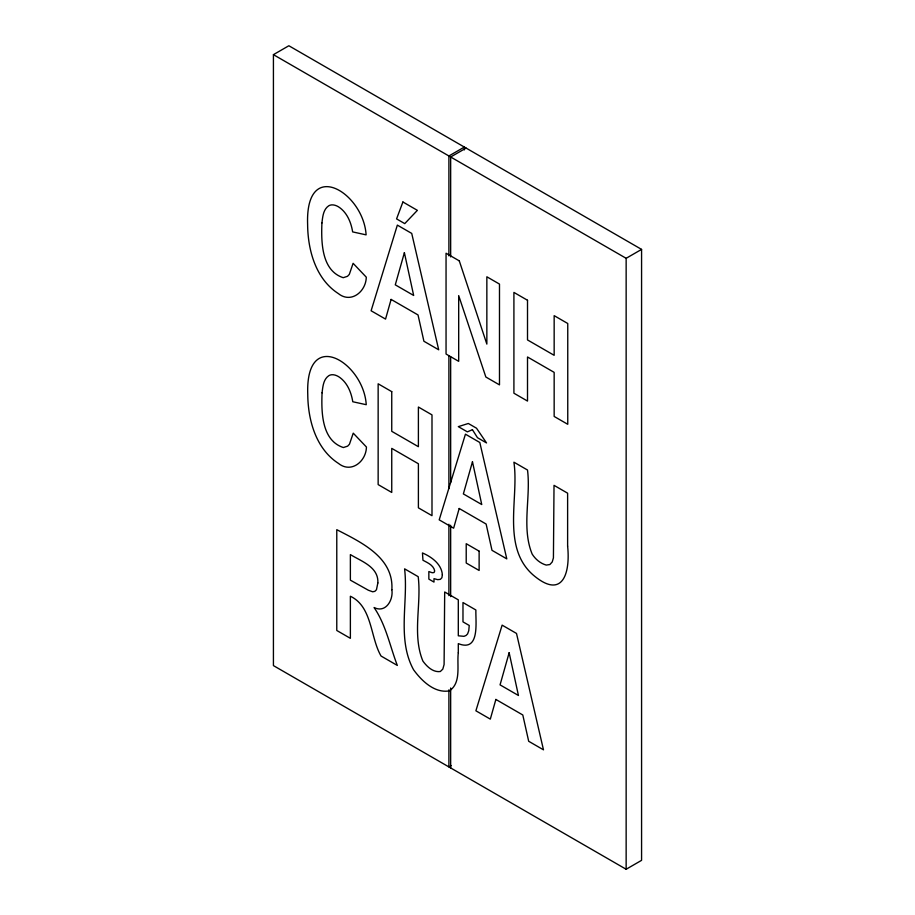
<?xml version="1.0" encoding="UTF-8"?>
<svg xmlns="http://www.w3.org/2000/svg" width="915" height="915" viewBox="0 0 915 915"><rect width="100%" height="100%" fill="white"/><g stroke="black" fill="none" stroke-linecap="round" stroke-linejoin="round"><path stroke-width="1.37" d="M273.425 54.66L288.854 45.75L641.575 249.395L641.575 860.34L626.146 869.25L273.425 665.605L273.425 54.66L626.146 258.305L641.575 249.395M466.101 148.081L450.66 156.991L450.66 256.909M451.278 765.546L448.899 766.919L448.899 689.841M626.146 258.305L626.146 869.25M464.34 149.923L464.34 147.063L448.899 155.973L448.899 255.891M450.66 356.839L450.66 482.445M450.66 525.267L450.66 596.649M450.66 688L450.66 767.937M448.899 355.821L448.899 488.564M448.899 524.249L448.899 595.631M567.62 546.129C570.457 573.488 562.519 600.068 533.09 574.94C501.271 547.01 519.217 497.84 513.91 462.178L527.509 470.024C530.975 497.531 521.321 527.841 532.175 554.101C535.435 559.259 540.308 563.377 546.232 565.081L549.881 564.532L552.237 561.947L553.426 557.875L554.021 485.339L567.62 493.185L567.62 546.129M458.301 652.784C456.711 665.068 461.572 682.75 449.391 690.871C434.602 693.479 421.632 680.817 413.58 669.78C396.733 639.139 408.49 601.761 404.59 568.833L418.189 576.679C421.643 604.3 411.979 634.758 422.913 661.11C426.893 666.566 433.024 672.559 440.321 671.519L442.803 669.128L444.095 664.53L444.69 591.982L458.301 599.84L458.301 635.799L463.951 636.325L466.01 635.502L467.576 633.935L468.766 630.687L469.235 625.471L462.979 621.868L462.979 602.539L475.892 609.996C475.445 621.571 480.272 652.395 458.301 643.634L458.301 652.784M321.92 222.963C321.165 241.949 321.394 270.6 343.216 277.691L347.506 276.307L349.313 274.397L353.11 263.314L366.286 277.176C366.034 291.508 351.143 303.894 338.31 293.555C315.732 278.972 307.829 250.115 307.623 224.61C305.072 156.682 363.529 192.413 366.103 234.858L352.641 231.895C351.074 222.242 346.979 212.257 338.447 206.79A18.941 10.934 60 0 0 328.805 205.749C323.167 209.432 322.709 216.901 321.92 222.963M322.069 392.81C321.302 411.796 321.531 440.447 343.354 447.538L347.643 446.154L349.45 444.244L353.247 433.161L366.435 447.023C366.172 461.354 351.28 473.741 338.447 463.402C315.869 448.819 307.966 419.962 307.76 394.457C305.21 326.529 363.667 362.26 366.24 404.704L352.778 401.742C351.211 392.089 347.117 382.104 338.584 376.637A18.941 10.934 60 0 0 328.943 375.596C323.304 379.279 322.846 386.748 322.069 392.81M391.86 589.74C393.496 599.931 385.718 613.462 374.075 607.526C385.97 624.876 389.904 646.093 397.327 665.434L381.063 656.044C370.186 637.481 372.439 606.691 350.376 596.248L350.376 638.327L336.777 630.481L336.777 529.671C360.796 542.183 393.896 557.235 391.86 589.74M377.849 582.958L376.465 589.729L374.83 591.353L372.657 591.788L368.379 590.244L350.376 580.156L350.376 554.582C361.459 561.421 378.776 566.957 377.849 582.958M442.357 574.746L441.899 577.72L440.355 579.355L437.713 579.664L433.996 578.657L433.996 582.089L428.849 579.115L428.849 571.555L432.2 572.733L434.042 572.561L434.682 571.006C433.767 565.31 427.499 562.679 422.959 560.255L422.456 552.946C431.548 556.858 441.556 564.04 442.357 574.746M404.384 252.689L395.28 284.839L413.66 295.454L404.384 252.689M391.105 299.411L385.547 319.095L371.113 310.768L397.35 225.113L411.727 233.417L438.697 349.793L423.908 341.249L418.029 314.954L391.105 299.411M459.193 508.488L453.634 528.184L439.2 519.846L465.438 434.19L479.815 442.494L506.784 558.871L491.996 550.327L486.117 524.032L459.193 508.488M472.472 461.766L463.367 493.917L481.748 504.531L472.472 461.766M495.873 699.437L490.314 719.121L475.892 710.795L502.129 625.139L516.506 633.443L543.476 749.82L528.687 741.276L522.797 714.981L495.873 699.437M509.152 652.715L500.059 684.866L518.439 695.48L509.152 652.715M402.909 201.986L396.572 218.891L404.75 223.615L417.377 210.347L402.909 201.986M472.426 429.695L467.371 431.869L458.324 426.642L468.331 423.485L476.509 428.209L486.528 442.929L477.481 437.702L472.426 429.695M459.284 260.867L446.051 253.226L446.051 354.036L458.69 361.334L458.69 295.591L485.842 377.003L499.487 384.883L499.487 284.085L486.849 276.788L486.849 344.097L459.284 260.867M527.509 300.257L513.91 292.411L513.91 393.21L527.509 401.067L527.509 356.987L554.158 372.371L554.158 416.451L567.758 424.297L567.758 323.498L554.158 315.652L554.158 355.317L527.509 339.934L527.509 300.257M391.746 391.643L378.147 383.797L378.147 484.595L391.746 492.453L391.746 448.373L418.395 463.756L418.395 507.836L431.994 515.683L431.994 414.884L418.395 407.026L418.395 446.703L391.746 431.32L391.746 391.643M479.128 551.15L466.215 543.693L466.215 563.022L479.128 570.468L479.128 551.15"/></g></svg>
